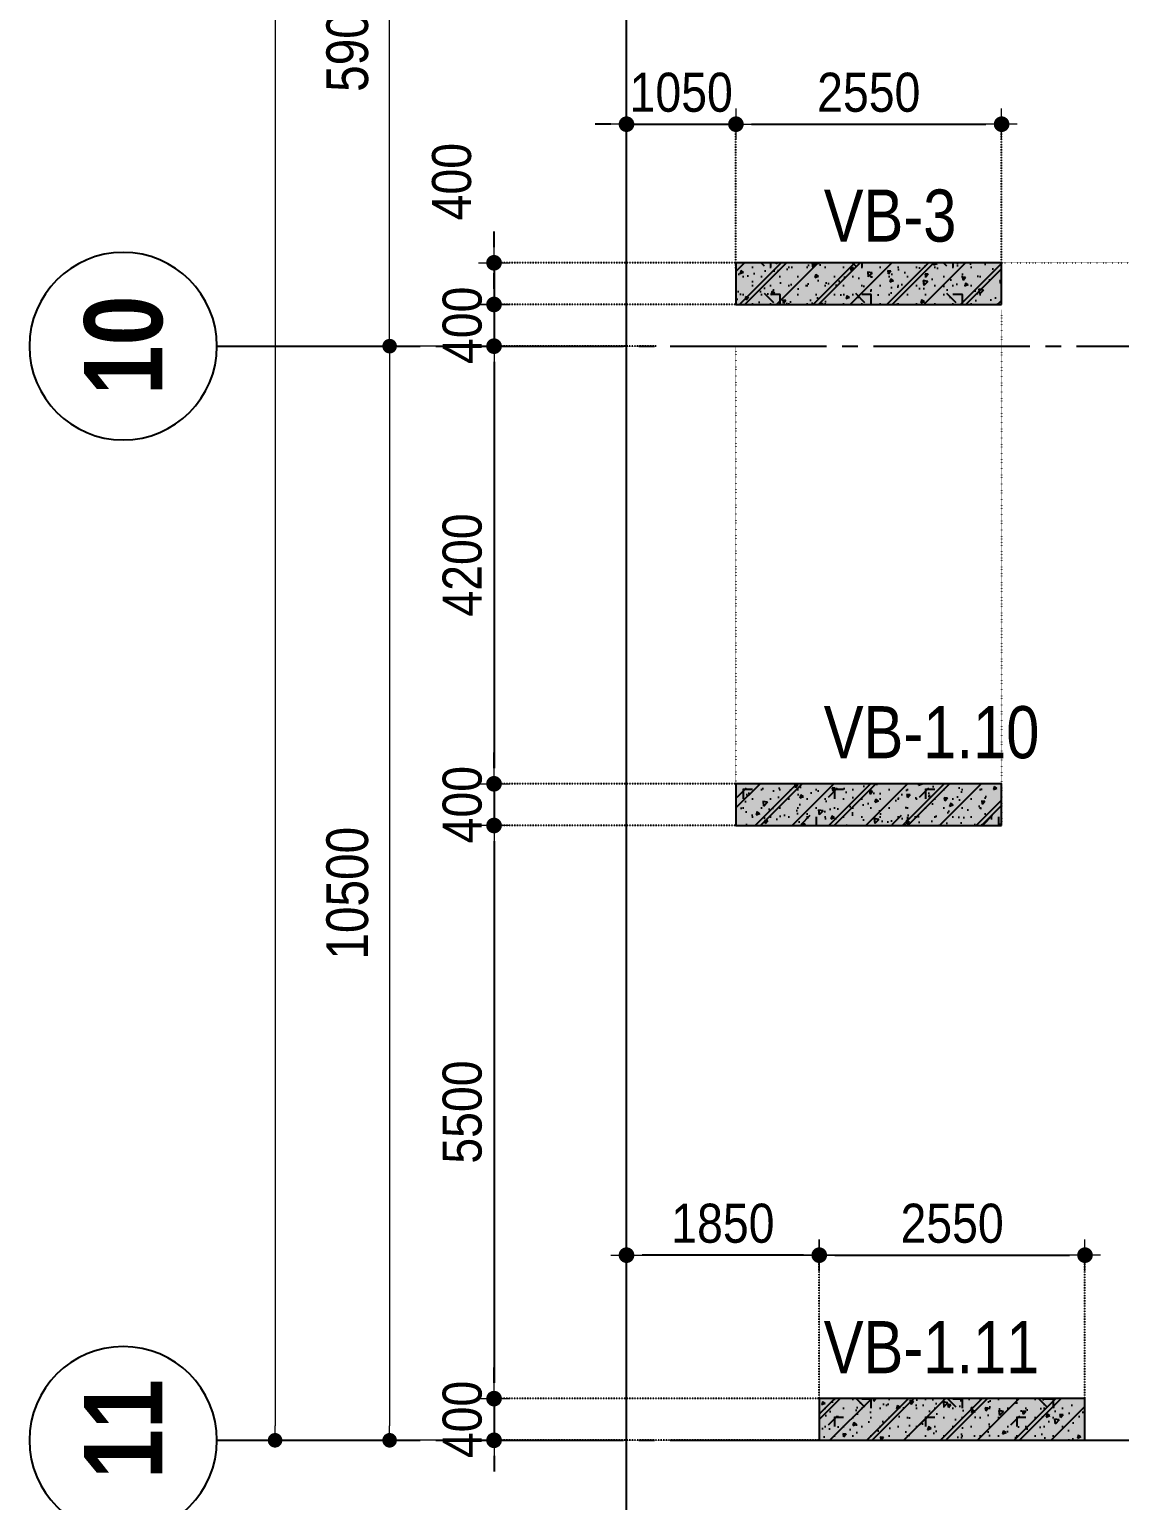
# Model space of a CAD drawing. Header units: millimetres. Extents: x -3973692 to -2843767, y 592734 to 838475.
# Drawn here: x -3277375 to -3266913, y 683253 to 697371 of the extents above; entities that cross this region are included whole.
import ezdxf
from ezdxf.enums import TextEntityAlignment as Align

# ---------------------------------------------------------------- set-up
doc = ezdxf.new("R2010")
doc.units = ezdxf.units.MM
doc.header["$MEASUREMENT"] = 0
doc.header["$PDMODE"] = 3
doc.header["$PDSIZE"] = -20
for name, pattern in [('CHG_XX_Luoi truc-Block B$0$MB_Luoi truc-150-TWB$0$Center101', [13, 10, -1, 1, -1]), ('DIVIDE2', [15.87499999999999, 6.349999999999998, -3.174999999999998, 0, -3.174999999999998, 0, -3.174999999999998]), ('DOT2', [0.125, 0, -0.125]), ('HIDDEN5', [2.8375, 1.25, -1.5875])]:
    doc.linetypes.add(name, pattern=pattern)
doc.layers.get('0').update_dxf_attribs({"lineweight": 9})
doc.layers.get('Defpoints').update_dxf_attribs({"color": 10, "lineweight": 0})
for name, color, linetype, lineweight in [("'S_General_Dim_1", 1, 'Continuous', 18), ("'S_General_Divide_3 Intermediate", 3, 'DIVIDE2', 40), ('CHG_XX_Cot_Block B-T2-3$0$DBAO', 3, 'Continuous', 13), ('CHG_XX_Luoi truc-Block B$0$Dim 200', 1, 'Continuous', 5), ('TEXT', 7, 'Continuous', 15)]:
    doc.layers.add(name, color=color, linetype=linetype, lineweight=lineweight)
for name, color, linetype in [('CHG_XX_Cot_Block B-T2-3$0$mb_cot tang 4-8 twb$0$Concrete Hatch', 218, 'Continuous'), ('CHG_XX_Cot_Block B-T2-3$0$mb_cot tang 4-8 twb$0$Concrete Line', 6, 'Continuous'), ('CHG_XX_Cot_Block B-T2-3$0$mb_cot tang 4-8 twb$0$Concrete Solid', 216, 'Continuous'), ('CHG_XX_Luoi truc-Block B$0$MB_Luoi truc-150-TWB$0$Grid', 34, 'Continuous'), ('CHG_XX_Luoi truc-Block B$0$MB_Luoi truc-150-TWB$0$Grid Line', 251, 'CHG_XX_Luoi truc-Block B$0$MB_Luoi truc-150-TWB$0$Center101'), ('dim', 1, 'Continuous')]:
    doc.layers.add(name, color=color, linetype=linetype)
doc.styles.add('arial', font='arial.ttf', dxfattribs={"width": 0.85})
doc.styles.add('CHG_XX_Luoi truc-Block B$0$MB_Luoi truc-150-TWB$0$Grid A-F$0$VNI-HelveCB', font='')
doc.styles.add('CHG_XX_Luoi truc-Block B$0$Star-HelCon', font='')
doc.styles.add('TTP-HelCon', font='')
doc.styles.get('CHG_XX_Luoi truc-Block B$0$MB_Luoi truc-150-TWB$0$Grid A-F$0$VNI-HelveCB').set_extended_font_data('VNI-Helve-Condense', bold=True)
doc.styles.get('CHG_XX_Luoi truc-Block B$0$Star-HelCon').set_extended_font_data('VNI-Helve-Condense')
doc.styles.get('TTP-HelCon').set_extended_font_data('VNI-Helve-Condense')
doc.dimstyles.new('150', dxfattribs={"dimscale": 150, "dimtxt": 2.5, "dimasz": 1, "dimexe": 0, "dimexo": 0, "dimgap": 0.75, "dimtad": 1, "dimdec": 0, "dimzin": 9, "dimdsep": 46, "dimtxsty": 'arial', "dimblk1": 'DIMDOT', "dimblk2": 'DIMDOT', "dimsah": 1, "dimcen": 2, "dimdle": 3, "dimclre": 8, "dimclrt": 2, "dimadec": 0, "dimazin": 0, "dimtfac": 1, "dimtdec": 0, "dimtix": 1, "dimtmove": 2, "dimatfit": 3, "dimldrblk": 'DIMPIJL', "dimfxl": 1, "dimtvp": 1.8, "dimtolj": 1, "dimtzin": 0, "dimarcsym": 0})
doc.dimstyles.new('CHG_XX_Luoi truc-Block B$0$Dim 200', dxfattribs={"dimscale": 200, "dimtxt": 2, "dimasz": 0.7, "dimexe": 1, "dimexo": 1, "dimgap": 1, "dimtad": 1, "dimdec": 0, "dimzin": 12, "dimdsep": 46, "dimtxsty": 'CHG_XX_Luoi truc-Block B$0$Star-HelCon', "dimblk": 'CHG_XX_Luoi truc-Block B$0$_Dot', "dimcen": 1, "dimclrd": 256, "dimclre": 256, "dimclrt": 3, "dimadec": 0, "dimazin": 0, "dimtfac": 1, "dimtdec": 0, "dimtix": 1, "dimtmove": 2, "dimatfit": 3, "dimldrblk": 'CHG_XX_Luoi truc-Block B$0$HTT Arrow 30', "dimfxl": 1, "dimtolj": 1, "dimtzin": 0, "dimarcsym": 0})

# ---------------------------------------------------------------- blocks, each defined once
blk = doc.blocks.new('*U3043')
at = {"layer": 'CHG_XX_Luoi truc-Block B$0$MB_Luoi truc-150-TWB$0$Grid', "lineweight": -2}
blk.add_line((0, -3), (0, 0), dxfattribs=at)
blk.add_circle((0, -9), 6, dxfattribs=at)
at = {"layer": 'CHG_XX_Luoi truc-Block B$0$MB_Luoi truc-150-TWB$0$Grid Line'}
blk.add_line((0, 0), (0, 189), dxfattribs=at)
at = {"layer": 'CHG_XX_Luoi truc-Block B$0$MB_Luoi truc-150-TWB$0$Grid', "lineweight": -2, "style": 'CHG_XX_Luoi truc-Block B$0$MB_Luoi truc-150-TWB$0$Grid A-F$0$VNI-HelveCB'}
for tag, p in [('GRIDSUB', (0, 198)), ('GRID', (0, -9))]:
    blk.add_attdef(tag, text='', height=5, dxfattribs=at).set_placement(p, align=Align.MIDDLE)
blk = doc.blocks.new('CHG_XX_Luoi truc-Block B$0$_Dot')
at = {"color": 0, "linetype": 'ByBlock', "lineweight": -2}
blk.add_line((-0.5, 0), (-1, 0), dxfattribs=at)
at = {"color": 0, "linetype": 'ByBlock', "const_width": 0.5}
blk.add_lwpolyline([(-0.25, 0, 1), (0.25, 0, 1)], format="xyb", close=True, dxfattribs=at)
blk = doc.blocks.new('*D3044')
at = {"layer": 'CHG_XX_Luoi truc-Block B$0$Dim 200', "lineweight": -2, "transparency": 16777216}
for p, q in [((8025167.151533232, 1057948.635013878), (8023615.11232847, 1057948.635013878)), ((8023815.11232847, 1057808.635013878), (8023815.11232847, 1047588.634998515)), ((8025888.360705459, 1047448.634998515), (8023615.11232847, 1047448.634998515))]:
    blk.add_line(p, q, dxfattribs=at)
at = {"layer": 'Defpoints', "color": 0, "transparency": 16777216}
for p in [(8025367.151533232, 1057948.635013878), (8023815.11232847, 1047448.634998515), (8026088.360705459, 1047448.634998515)]:
    blk.add_point(p, dxfattribs=at)
at = {"layer": 'CHG_XX_Luoi truc-Block B$0$Dim 200', "lineweight": -2, "transparency": 16777216, "xscale": 140, "yscale": 140, "zscale": 140}
for p, rotation in [((8023815.11232847, 1057948.635013878), 90), ((8023815.11232847, 1047448.634998515), 270)]:
    blk.add_blockref('CHG_XX_Luoi truc-Block B$0$_Dot', p, dxfattribs=dict(at, rotation=rotation))
at = {"layer": 'CHG_XX_Luoi truc-Block B$0$Dim 200', "color": 3, "transparency": 16777216, "insert": (8023410.845661803, 1052698.635006198), "char_height": 400, "attachment_point": 5, "rotation": 90, "style": 'CHG_XX_Luoi truc-Block B$0$Star-HelCon'}
blk.add_mtext('\\A1;10500', dxfattribs=at)
blk = doc.blocks.new('CHG_XX_Luoi truc-Block B$0$HTT Arrow 30')
blk.add_hatch(color=256).paths.add_polyline_path([(-2.5, 0.3750000000000002), (-2.5, -0.3749999999999998), (0, 0)])
at = {"color": 0, "linetype": 'ByBlock', "lineweight": -2}
for p, q in [((0, 0), (-2.5, 0.3750000000000002)), ((-2.5, -0.3749999999999998), (-2.5, 0.3750000000000002)), ((0, 0), (-2.5, -0.3749999999999998))]:
    blk.add_line(p, q, dxfattribs=at)
blk = doc.blocks.new('*D3045')
at = {"layer": 'CHG_XX_Luoi truc-Block B$0$Dim 200', "lineweight": -2, "transparency": 16777216}
for p, q in [((8024551.736513704, 1125848.634998515), (8022515.368761293, 1125848.634998515)), ((8022715.368761293, 1125708.634998515), (8022715.368761293, 1047588.634998515)), ((8023790.975346348, 1047448.634998515), (8022515.368761293, 1047448.634998515))]:
    blk.add_line(p, q, dxfattribs=at)
at = {"layer": 'Defpoints', "color": 0, "transparency": 16777216}
for p in [(8024751.736513704, 1125848.634998515), (8022715.368761293, 1047448.634998515), (8023990.975346348, 1047448.634998515)]:
    blk.add_point(p, dxfattribs=at)
at = {"layer": 'CHG_XX_Luoi truc-Block B$0$Dim 200', "lineweight": -2, "transparency": 16777216, "xscale": 140, "yscale": 140, "zscale": 140}
for p, rotation in [((8022715.368761293, 1125848.634998515), 90), ((8022715.368761293, 1047448.634998515), 270)]:
    blk.add_blockref('CHG_XX_Luoi truc-Block B$0$_Dot', p, dxfattribs=dict(at, rotation=rotation))
at = {"layer": 'CHG_XX_Luoi truc-Block B$0$Dim 200', "color": 3, "transparency": 16777216, "insert": (8022311.102094626, 1086648.634998517), "char_height": 400, "attachment_point": 5, "rotation": 90, "style": 'CHG_XX_Luoi truc-Block B$0$Star-HelCon'}
blk.add_mtext('\\A1;78400', dxfattribs=at)
blk = doc.blocks.new('*D3046')
at = {"layer": 'CHG_XX_Luoi truc-Block B$0$Dim 200', "lineweight": -2, "transparency": 16777216}
for p, q in [((8025264.087942476, 1063848.634998515), (8023615.11232847, 1063848.634998515)), ((8023815.11232847, 1058088.635013878), (8023815.11232847, 1063708.634998515)), ((8025167.151533232, 1057948.635013878), (8023615.11232847, 1057948.635013878))]:
    blk.add_line(p, q, dxfattribs=at)
at = {"layer": 'Defpoints', "color": 0, "transparency": 16777216}
for p in [(8023815.11232847, 1063848.634998515), (8025464.087942476, 1063848.634998515), (8025367.151533232, 1057948.635013878)]:
    blk.add_point(p, dxfattribs=at)
at = {"layer": 'CHG_XX_Luoi truc-Block B$0$Dim 200', "lineweight": -2, "transparency": 16777216, "xscale": 140, "yscale": 140, "zscale": 140}
for p, rotation in [((8023815.11232847, 1063848.634998515), 90), ((8023815.11232847, 1057948.635013878), 270)]:
    blk.add_blockref('CHG_XX_Luoi truc-Block B$0$_Dot', p, dxfattribs=dict(at, rotation=rotation))
at = {"layer": 'CHG_XX_Luoi truc-Block B$0$Dim 200', "color": 3, "transparency": 16777216, "insert": (8023410.845661803, 1060898.635006198), "char_height": 400, "attachment_point": 5, "rotation": 90, "style": 'CHG_XX_Luoi truc-Block B$0$Star-HelCon'}
blk.add_mtext('\\A1;5900', dxfattribs=at)
blk = doc.blocks.new('*U3023')
at = {"layer": 'CHG_XX_Cot_Block B-T2-3$0$mb_cot tang 4-8 twb$0$Concrete Hatch'}
h = blk.add_hatch(dxfattribs=at)
h.set_pattern_fill('CONCRETE', color=256, scale=50, style=0, pattern_type=2)
h.set_pattern_definition([(45, (1000, -249.9999999999998), (-176.7766952966369, 176.7766952966369), []), (45, (1000, -199.9999999999998), (-353.5533905932737, 353.5533905932738), []), (49.99999999999999, (1000, -249.9999999999998), (358.6300913003767, -31.37606749129755), [37.5, -412.5]), (355, (1000, -249.9999999999998), (-69.3756668065, 376.0960668500059), [30, -330]), (100.4514, (1029.88584, -252.6146699999998), (289.2546908570108, 344.7197710304768), [31.870095, -350.571056]), (46.18420000000002, (1000, -149.9999999999998), (533.6205243128222, -82.75950716450905), [56.24999999999997, -618.7499999999995]), (96.6356, (1044.4683725, -156.8966534999998), (467.3313527743517, 487.0589354502209), [47.805144, -525.8565]), (351.1842, (1000, -149.9999999999998), (467.3309725668136, 487.0593004626623), [45, -495]), (21, (1050, -174.9999999999998), (298.4535260592309, -201.3094453326694), [37.5, -412.5]), (326.0000000000001, (1050, -174.9999999999998), (121.6576659607909, 362.5750225234265), [30, -330]), (71.4514, (1074.8711165, -191.7758029999998), (420.111314290745, 161.2652483549762), [31.870095, -350.571056]), (37.50000000000001, (1000, -249.9999999999998), (6.079927658645334, 166.4469269156558), [0, -326, 0, -335, 0, -331.25]), (7.499999999999999, (1000, -249.9999999999998), (131.5347687210743, 197.2058559411801), [0, -191, 0, -318.5, 0, -126.25]), (327.5, (888.5, -249.9999999999998), (266.9112180862045, -11.2774358671899), [0, -125, 0, -390, 0, -517.5]), (317.5, (838.5, -249.9999999999998), (291.5930846711931, 50.05249116615882), [0, -162.5, 0, -259, 0, -367.5]), (0, (1175, -74.99999999999983), (0, 875), [87.5, -787.5]), (0, (1437.5, 100.0000000000002), (0, 875), [87.5, -787.5]), (0, (1262.5, 450.0000000000002), (0, 875), [87.5, -350, 87.5, -350]), (90, (1175, -74.99999999999983), (-875, 5.35782974626967e-14), [87.5, -787.5]), (90, (1262.5, 450.0000000000002), (-875, 5.35782974626967e-14), [87.5, -787.5]), (90, (1525, 100.0000000000002), (-875, 5.35782974626967e-14), [87.5, -787.5]), (90, (1700, 362.5000000000002), (-875, 5.35782974626967e-14), [87.5, -787.5]), (135, (1262.5, -74.99999999999983), (-875.016357447105, 8.881784197001252e-14), [123.76, -1113.7]), (135, (1350, 450.0000000000002), (-875.016357447105, 8.881784197001252e-14), [123.76, -1113.7]), (45, (1437.5, 100.0000000000002), (8.881784197001252e-14, 875.016357447105), [123.76, -247.485, 123.76, -742.455]), (0, (825, -249.9999999999998), (87.5, 87.5), [-175, 0])])
h.paths.add_polyline_path([(-750, 100), (-750, -299.9999999999998), (1800, -299.9999999999999), (1800, 100)])
at = {"layer": 'CHG_XX_Cot_Block B-T2-3$0$mb_cot tang 4-8 twb$0$Concrete Solid'}
blk.add_hatch(color=256, dxfattribs=at).paths.add_polyline_path([(-750, 100), (-750, -299.9999999999998), (1800, -299.9999999999999), (1800, 100)])
at = {"layer": 'CHG_XX_Cot_Block B-T2-3$0$mb_cot tang 4-8 twb$0$Concrete Line'}
blk.add_lwpolyline([(-750, 100), (-750, -299.9999999999998), (1800, -299.9999999999999), (1800, 100)], close=True, dxfattribs=at)
blk = doc.blocks.new('*U3028')
at = {"layer": 'CHG_XX_Cot_Block B-T2-3$0$mb_cot tang 4-8 twb$0$Concrete Hatch'}
h = blk.add_hatch(dxfattribs=at)
h.set_pattern_fill('CONCRETE', color=256, scale=50, style=0, pattern_type=2)
h.set_pattern_definition([(45, (1000, -49.99999999999986), (-176.7766952966369, 176.7766952966369), []), (45, (1000, 1.4210854715202e-13), (-353.5533905932737, 353.5533905932738), []), (49.99999999999999, (1000, -49.99999999999986), (358.6300913003767, -31.37606749129755), [37.5, -412.5]), (355, (1000, -49.99999999999986), (-69.3756668065, 376.0960668500059), [30, -330]), (100.4514, (1029.88584, -52.61466999999985), (289.2546908570108, 344.7197710304768), [31.870095, -350.571056]), (46.18420000000002, (1000, 50.00000000000014), (533.6205243128222, -82.75950716450905), [56.24999999999997, -618.7499999999995]), (96.6356, (1044.4683725, 43.10334650000013), (467.3313527743517, 487.0589354502209), [47.805144, -525.8565]), (351.1842, (1000, 50.00000000000014), (467.3309725668136, 487.0593004626623), [45, -495]), (21, (1050, 25.00000000000014), (298.4535260592309, -201.3094453326694), [37.5, -412.5]), (326.0000000000001, (1050, 25.00000000000014), (121.6576659607909, 362.5750225234265), [30, -330]), (71.4514, (1074.8711165, 8.224197000000146), (420.111314290745, 161.2652483549762), [31.870095, -350.571056]), (37.50000000000001, (1000, -49.99999999999986), (6.079927658645334, 166.4469269156558), [0, -326, 0, -335, 0, -331.25]), (7.499999999999999, (1000, -49.99999999999986), (131.5347687210743, 197.2058559411801), [0, -191, 0, -318.5, 0, -126.25]), (327.5, (888.5, -49.99999999999986), (266.9112180862045, -11.2774358671899), [0, -125, 0, -390, 0, -517.5]), (317.5, (838.5, -49.99999999999986), (291.5930846711931, 50.05249116615882), [0, -162.5, 0, -259, 0, -367.5]), (0, (1175, 125.0000000000001), (0, 875), [87.5, -787.5]), (0, (1437.5, 300.0000000000001), (0, 875), [87.5, -787.5]), (0, (1262.5, 650.0000000000001), (0, 875), [87.5, -350, 87.5, -350]), (90, (1175, 125.0000000000001), (-875, 5.35782974626967e-14), [87.5, -787.5]), (90, (1262.5, 650.0000000000001), (-875, 5.35782974626967e-14), [87.5, -787.5]), (90, (1525, 300.0000000000001), (-875, 5.35782974626967e-14), [87.5, -787.5]), (90, (1700, 562.5000000000001), (-875, 5.35782974626967e-14), [87.5, -787.5]), (135, (1262.5, 125.0000000000001), (-875.016357447105, 8.881784197001252e-14), [123.76, -1113.7]), (135, (1350, 650.0000000000001), (-875.016357447105, 8.881784197001252e-14), [123.76, -1113.7]), (45, (1437.5, 300.0000000000001), (8.881784197001252e-14, 875.016357447105), [123.76, -247.485, 123.76, -742.455]), (0, (825, -49.99999999999986), (87.5, 87.5), [-175, 0])])
h.paths.add_polyline_path([(-750, 200), (-750, -199.9999999999999), (1800, -200), (1800, 200)])
at = {"layer": 'CHG_XX_Cot_Block B-T2-3$0$mb_cot tang 4-8 twb$0$Concrete Solid'}
blk.add_hatch(color=256, dxfattribs=at).paths.add_polyline_path([(-750, 200), (-750, -199.9999999999999), (1800, -200), (1800, 200)])
at = {"layer": 'CHG_XX_Cot_Block B-T2-3$0$mb_cot tang 4-8 twb$0$Concrete Line'}
blk.add_lwpolyline([(-750, 200), (-750, -199.9999999999999), (1800, -200), (1800, 200)], close=True, dxfattribs=at)
blk = doc.blocks.new('*U3027')
at = {"layer": 'CHG_XX_Cot_Block B-T2-3$0$mb_cot tang 4-8 twb$0$Concrete Hatch'}
h = blk.add_hatch(dxfattribs=at)
h.set_pattern_fill('CONCRETE', color=256, scale=50, style=0, pattern_type=2)
h.set_pattern_definition([(45, (1000, -149.9999999999999), (-176.7766952966369, 176.7766952966369), []), (45, (1000, -99.99999999999986), (-353.5533905932737, 353.5533905932738), []), (49.99999999999999, (1000, -149.9999999999999), (358.6300913003767, -31.37606749129755), [37.5, -412.5]), (355, (1000, -149.9999999999999), (-69.3756668065, 376.0960668500059), [30, -330]), (100.4514, (1029.88584, -152.6146699999998), (289.2546908570108, 344.7197710304768), [31.870095, -350.571056]), (46.18420000000002, (1000, -49.99999999999986), (533.6205243128222, -82.75950716450905), [56.24999999999997, -618.7499999999995]), (96.6356, (1044.4683725, -56.89665349999987), (467.3313527743517, 487.0589354502209), [47.805144, -525.8565]), (351.1842, (1000, -49.99999999999986), (467.3309725668136, 487.0593004626623), [45, -495]), (21, (1050, -74.99999999999986), (298.4535260592309, -201.3094453326694), [37.5, -412.5]), (326.0000000000001, (1050, -74.99999999999986), (121.6576659607909, 362.5750225234265), [30, -330]), (71.4514, (1074.8711165, -91.77580299999985), (420.111314290745, 161.2652483549762), [31.870095, -350.571056]), (37.50000000000001, (1000, -149.9999999999999), (6.079927658645334, 166.4469269156558), [0, -326, 0, -335, 0, -331.25]), (7.499999999999999, (1000, -149.9999999999999), (131.5347687210743, 197.2058559411801), [0, -191, 0, -318.5, 0, -126.25]), (327.5, (888.5, -149.9999999999999), (266.9112180862045, -11.2774358671899), [0, -125, 0, -390, 0, -517.5]), (317.5, (838.5, -149.9999999999999), (291.5930846711931, 50.05249116615882), [0, -162.5, 0, -259, 0, -367.5]), (0, (1175, 25.00000000000014), (0, 875), [87.5, -787.5]), (0, (1437.5, 200.0000000000001), (0, 875), [87.5, -787.5]), (0, (1262.5, 550.0000000000001), (0, 875), [87.5, -350, 87.5, -350]), (90, (1175, 25.00000000000014), (-875, 5.35782974626967e-14), [87.5, -787.5]), (90, (1262.5, 550.0000000000001), (-875, 5.35782974626967e-14), [87.5, -787.5]), (90, (1525, 200.0000000000001), (-875, 5.35782974626967e-14), [87.5, -787.5]), (90, (1700, 462.5000000000001), (-875, 5.35782974626967e-14), [87.5, -787.5]), (135, (1262.5, 25.00000000000014), (-875.016357447105, 8.881784197001252e-14), [123.76, -1113.7]), (135, (1350, 550.0000000000001), (-875.016357447105, 8.881784197001252e-14), [123.76, -1113.7]), (45, (1437.5, 200.0000000000001), (8.881784197001252e-14, 875.016357447105), [123.76, -247.485, 123.76, -742.455]), (0, (825, -149.9999999999999), (87.5, 87.5), [-175, 0])])
h.paths.add_polyline_path([(-750, 150), (-750, -249.9999999999999), (1800, -250), (1800, 150)])
at = {"layer": 'CHG_XX_Cot_Block B-T2-3$0$mb_cot tang 4-8 twb$0$Concrete Solid'}
blk.add_hatch(color=256, dxfattribs=at).paths.add_polyline_path([(-750, 150), (-750, -249.9999999999999), (1800, -250), (1800, 150)])
at = {"layer": 'CHG_XX_Cot_Block B-T2-3$0$mb_cot tang 4-8 twb$0$Concrete Line'}
blk.add_lwpolyline([(-750, 150), (-750, -249.9999999999999), (1800, -250), (1800, 150)], close=True, dxfattribs=at)
blk = doc.blocks.new('b')
at = {"layer": 'TEXT', "color": 3, "style": 'TTP-HelCon'}
for s, p in [('VB-3', (-20806.91761466581, -66896.63589465618)), ('VB-1.10', (-20806.91761466581, -71854.68739465624)), ('VB-1.11', (-20806.91761466581, -77756.20789465611))]:
    blk.add_text(s, height=500, dxfattribs=at).set_placement(p)
blk = doc.blocks.new('DIMDOT')
for p, q in [((0, -1), (0, 1)), ((1, 0), (-1, 0))]:
    blk.add_line(p, q)
at = {"const_width": 0.5}
blk.add_lwpolyline([(-0.25, 0, 1), (0.25, 0, 1)], format="xyb", close=True, dxfattribs=at)
blk = doc.blocks.new('*D780')
at = {"layer": "'S_General_Dim_1", "color": 0, "lineweight": -2, "transparency": 16777216}
for p, q in [((-3272916.355607375, 695281.0114495867), (-3272916.355607375, 695431.0114495867)), ((-3272916.355607375, 695131.0114495867), (-3272916.355607375, 694731.0114495867)), ((-3272916.355607375, 694581.0114495867), (-3272916.355607375, 694431.0114495867))]:
    blk.add_line(p, q, dxfattribs=at)
at = {"layer": "'S_General_Dim_1", "color": 8, "linetype": 'HIDDEN5', "lineweight": -2, "transparency": 16777216}
for p, q in [((-3270595.198556936, 695131.0114495867), (-3272916.355607375, 695131.0114495867)), ((-3270595.198556936, 694731.0114495867), (-3272916.355607375, 694731.0114495867))]:
    blk.add_line(p, q, dxfattribs=at)
at = {"layer": 'Defpoints', "color": 0, "transparency": 16777216}
for p in [(-3270595.198556936, 695131.0114495867), (-3272916.355607375, 694731.0114495867), (-3270595.198556936, 694731.0114495867)]:
    blk.add_point(p, dxfattribs=at)
at = {"layer": "'S_General_Dim_1", "color": 0, "lineweight": -2, "transparency": 16777216, "xscale": 150, "yscale": 150, "zscale": 150}
for p, rotation in [((-3272916.355607375, 695131.0114495867), 270), ((-3272916.355607375, 694731.0114495867), 90)]:
    blk.add_blockref('DIMDOT', p, dxfattribs=dict(at, rotation=rotation))
at = {"layer": "'S_General_Dim_1", "color": 2, "transparency": 16777216, "insert": (-3273321.642101214, 695909.7791115273), "char_height": 375, "attachment_point": 5, "rotation": 90, "style": 'arial'}
blk.add_mtext('\\A1;400', dxfattribs=at)
blk = doc.blocks.new('DIMPIJL')
at = {"linetype": 'ByBlock'}
blk.add_solid([(-2.5, 0.4166666666666686), (-2.5, -0.4166666666666686), (0, 0)], dxfattribs=at)
blk = doc.blocks.new('*D781')
at = {"layer": "'S_General_Dim_1", "color": 0, "lineweight": -2, "transparency": 16777216}
for p, q in [((-3272916.355607371, 694881.0114495867), (-3272916.355607371, 695031.0114495867)), ((-3272916.355607371, 694731.0114495867), (-3272916.355607371, 694331.0114495863)), ((-3272916.355607371, 694181.0114495863), (-3272916.355607371, 694031.0114495863))]:
    blk.add_line(p, q, dxfattribs=at)
at = {"layer": "'S_General_Dim_1", "color": 8, "linetype": 'HIDDEN5', "lineweight": -2, "transparency": 16777216}
for p, q in [((-3270595.198556936, 694731.0114495867), (-3272916.355607371, 694731.0114495867)), ((-3271361.609747602, 694331.0114495863), (-3272916.355607371, 694331.0114495863))]:
    blk.add_line(p, q, dxfattribs=at)
at = {"layer": 'Defpoints', "color": 0, "transparency": 16777216}
for p in [(-3270595.198556936, 694731.0114495867), (-3272916.355607371, 694331.0114495863), (-3271361.609747602, 694331.0114495863)]:
    blk.add_point(p, dxfattribs=at)
at = {"layer": "'S_General_Dim_1", "color": 0, "lineweight": -2, "transparency": 16777216, "xscale": 150, "yscale": 150, "zscale": 150}
for p, rotation in [((-3272916.355607371, 694731.0114495867), 270), ((-3272916.355607371, 694331.0114495863), 90)]:
    blk.add_blockref('DIMDOT', p, dxfattribs=dict(at, rotation=rotation))
at = {"layer": "'S_General_Dim_1", "color": 2, "transparency": 16777216, "insert": (-3273220.320477766, 694531.0114495873), "char_height": 375, "attachment_point": 5, "rotation": 90, "style": 'arial'}
blk.add_mtext('\\A1;400', dxfattribs=at)
blk = doc.blocks.new('*D782')
at = {"layer": "'S_General_Dim_1", "color": 8, "linetype": 'HIDDEN5', "lineweight": -2, "transparency": 16777216}
for p, q in [((-3271361.609747602, 694331.0114495863), (-3272916.355607371, 694331.0114495863)), ((-3270595.198556936, 690131.0114495865), (-3272916.355607371, 690131.0114495865))]:
    blk.add_line(p, q, dxfattribs=at)
at = {"layer": "'S_General_Dim_1", "color": 0, "lineweight": -2, "transparency": 16777216}
blk.add_line((-3272916.355607371, 694181.0114495863), (-3272916.355607371, 690281.0114495865), dxfattribs=at)
at = {"layer": 'Defpoints', "color": 0, "transparency": 16777216}
for p in [(-3271361.609747602, 694331.0114495863), (-3272916.355607371, 690131.0114495865), (-3270595.198556936, 690131.0114495865)]:
    blk.add_point(p, dxfattribs=at)
at = {"layer": "'S_General_Dim_1", "color": 0, "lineweight": -2, "transparency": 16777216, "xscale": 150, "yscale": 150, "zscale": 150}
for p, rotation in [((-3272916.355607371, 694331.0114495863), 90), ((-3272916.355607371, 690131.0114495865), 270)]:
    blk.add_blockref('DIMDOT', p, dxfattribs=dict(at, rotation=rotation))
at = {"layer": "'S_General_Dim_1", "color": 2, "transparency": 16777216, "insert": (-3273220.320477766, 692231.0114495872), "char_height": 375, "attachment_point": 5, "rotation": 90, "style": 'arial'}
blk.add_mtext('\\A1;4200', dxfattribs=at)
blk = doc.blocks.new('*D783')
at = {"layer": "'S_General_Dim_1", "color": 0, "lineweight": -2, "transparency": 16777216}
for p, q in [((-3272916.355607373, 690281.0114495865), (-3272916.355607373, 690431.0114495865)), ((-3272916.355607373, 690131.0114495865), (-3272916.355607373, 689731.0114495865)), ((-3272916.355607373, 689581.0114495865), (-3272916.355607373, 689431.0114495865))]:
    blk.add_line(p, q, dxfattribs=at)
at = {"layer": "'S_General_Dim_1", "color": 8, "linetype": 'HIDDEN5', "lineweight": -2, "transparency": 16777216}
for p, q in [((-3270595.198556936, 690131.0114495865), (-3272916.355607373, 690131.0114495865)), ((-3270595.198556936, 689731.0114495865), (-3272916.355607373, 689731.0114495865))]:
    blk.add_line(p, q, dxfattribs=at)
at = {"layer": 'Defpoints', "color": 0, "transparency": 16777216}
for p in [(-3270595.198556936, 690131.0114495865), (-3272916.355607373, 689731.0114495865), (-3270595.198556936, 689731.0114495865)]:
    blk.add_point(p, dxfattribs=at)
at = {"layer": "'S_General_Dim_1", "color": 0, "lineweight": -2, "transparency": 16777216, "xscale": 150, "yscale": 150, "zscale": 150}
for p, rotation in [((-3272916.355607373, 690131.0114495865), 270), ((-3272916.355607373, 689731.0114495865), 90)]:
    blk.add_blockref('DIMDOT', p, dxfattribs=dict(at, rotation=rotation))
at = {"layer": "'S_General_Dim_1", "color": 2, "transparency": 16777216, "insert": (-3273220.320477767, 689931.0114495873), "char_height": 375, "attachment_point": 5, "rotation": 90, "style": 'arial'}
blk.add_mtext('\\A1;400', dxfattribs=at)
blk = doc.blocks.new('*D784')
at = {"layer": "'S_General_Dim_1", "color": 8, "linetype": 'HIDDEN5', "lineweight": -2, "transparency": 16777216}
for p, q in [((-3270595.198556936, 689731.0114495865), (-3272916.355607375, 689731.0114495865)), ((-3269795.198556936, 684231.0114495866), (-3272916.355607375, 684231.0114495866))]:
    blk.add_line(p, q, dxfattribs=at)
at = {"layer": "'S_General_Dim_1", "color": 0, "lineweight": -2, "transparency": 16777216}
blk.add_line((-3272916.355607375, 689581.0114495865), (-3272916.355607375, 684381.0114495866), dxfattribs=at)
at = {"layer": 'Defpoints', "color": 0, "transparency": 16777216}
for p in [(-3270595.198556936, 689731.0114495865), (-3272916.355607375, 684231.0114495866), (-3269795.198556936, 684231.0114495866)]:
    blk.add_point(p, dxfattribs=at)
at = {"layer": "'S_General_Dim_1", "color": 0, "lineweight": -2, "transparency": 16777216, "xscale": 150, "yscale": 150, "zscale": 150}
for p, rotation in [((-3272916.355607375, 689731.0114495865), 90), ((-3272916.355607375, 684231.0114495866), 270)]:
    blk.add_blockref('DIMDOT', p, dxfattribs=dict(at, rotation=rotation))
at = {"layer": "'S_General_Dim_1", "color": 2, "transparency": 16777216, "insert": (-3273220.320477769, 686981.0114495873), "char_height": 375, "attachment_point": 5, "rotation": 90, "style": 'arial'}
blk.add_mtext('\\A1;5500', dxfattribs=at)
blk = doc.blocks.new('*D785')
at = {"layer": "'S_General_Dim_1", "color": 0, "lineweight": -2, "transparency": 16777216}
for p, q in [((-3272916.355607376, 684381.0114495866), (-3272916.355607376, 684531.0114495866)), ((-3272916.355607376, 684231.0114495866), (-3272916.355607376, 683831.0114495866)), ((-3272916.355607376, 683681.0114495866), (-3272916.355607376, 683531.0114495866))]:
    blk.add_line(p, q, dxfattribs=at)
at = {"layer": "'S_General_Dim_1", "color": 8, "linetype": 'HIDDEN5', "lineweight": -2, "transparency": 16777216}
for p, q in [((-3269795.198556936, 684231.0114495866), (-3272916.355607376, 684231.0114495866)), ((-3269795.198556936, 683831.0114495866), (-3272916.355607376, 683831.0114495866))]:
    blk.add_line(p, q, dxfattribs=at)
at = {"layer": 'Defpoints', "color": 0, "transparency": 16777216}
for p in [(-3269795.198556936, 684231.0114495866), (-3272916.355607376, 683831.0114495866), (-3269795.198556936, 683831.0114495866)]:
    blk.add_point(p, dxfattribs=at)
at = {"layer": "'S_General_Dim_1", "color": 0, "lineweight": -2, "transparency": 16777216, "xscale": 150, "yscale": 150, "zscale": 150}
for p, rotation in [((-3272916.355607376, 684231.0114495866), 270), ((-3272916.355607376, 683831.0114495866), 90)]:
    blk.add_blockref('DIMDOT', p, dxfattribs=dict(at, rotation=rotation))
at = {"layer": "'S_General_Dim_1", "color": 2, "transparency": 16777216, "insert": (-3273220.320477771, 684031.0114495874), "char_height": 375, "attachment_point": 5, "rotation": 90, "style": 'arial'}
blk.add_mtext('\\A1;400', dxfattribs=at)
blk = doc.blocks.new('*D849')
at = {"layer": "'S_General_Dim_1", "color": 8, "linetype": 'HIDDEN5', "lineweight": -2, "transparency": 16777216}
for p, q in [((-3269795.198556934, 684231.0114495864), (-3269795.198556934, 685607.7214473697)), ((-3267245.198556934, 684231.0114495864), (-3267245.198556934, 685607.7214473697))]:
    blk.add_line(p, q, dxfattribs=at)
at = {"layer": "'S_General_Dim_1", "color": 0, "lineweight": -2, "transparency": 16777216}
blk.add_line((-3269645.198556934, 685607.7214473697), (-3267395.198556934, 685607.7214473697), dxfattribs=at)
at = {"layer": 'Defpoints', "color": 0, "transparency": 16777216}
for p in [(-3267245.198556934, 685607.7214473697), (-3269795.198556934, 684231.0114495864), (-3267245.198556934, 684231.0114495864)]:
    blk.add_point(p, dxfattribs=at)
at = {"layer": "'S_General_Dim_1", "color": 0, "lineweight": -2, "transparency": 16777216, "xscale": 150, "yscale": 150, "zscale": 150, "rotation": 180}
blk.add_blockref('DIMDOT', (-3269795.198556934, 685607.7214473697), dxfattribs=at)
at = {"layer": "'S_General_Dim_1", "color": 0, "lineweight": -2, "transparency": 16777216, "xscale": 150, "yscale": 150, "zscale": 150}
blk.add_blockref('DIMDOT', (-3267245.198556934, 685607.7214473697), dxfattribs=at)
at = {"layer": "'S_General_Dim_1", "color": 2, "transparency": 16777216, "insert": (-3268520.198556934, 685911.6863177653), "char_height": 375, "attachment_point": 5, "style": 'arial'}
blk.add_mtext('\\A1;2550', dxfattribs=at)
blk = doc.blocks.new('*D850')
at = {"layer": "'S_General_Dim_1", "color": 0, "lineweight": -2, "transparency": 16777216}
blk.add_line((-3269945.198556934, 685607.7214473697), (-3271495.198556934, 685607.7214473697), dxfattribs=at)
at = {"layer": "'S_General_Dim_1", "color": 8, "linetype": 'HIDDEN5', "lineweight": -2, "transparency": 16777216}
blk.add_line((-3269795.198556934, 684231.0114495864), (-3269795.198556934, 685607.7214473697), dxfattribs=at)
at = {"layer": 'Defpoints', "color": 0, "transparency": 16777216}
for p in [(-3271645.198556934, 685607.7214473697), (-3271645.198556934, 685607.7214473697), (-3269795.198556934, 684231.0114495864)]:
    blk.add_point(p, dxfattribs=at)
at = {"layer": "'S_General_Dim_1", "color": 0, "lineweight": -2, "transparency": 16777216, "xscale": 150, "yscale": 150, "zscale": 150, "rotation": 180}
blk.add_blockref('DIMDOT', (-3271645.198556934, 685607.7214473697), dxfattribs=at)
at = {"layer": "'S_General_Dim_1", "color": 0, "lineweight": -2, "transparency": 16777216, "xscale": 150, "yscale": 150, "zscale": 150}
blk.add_blockref('DIMDOT', (-3269795.198556934, 685607.7214473697), dxfattribs=at)
at = {"layer": "'S_General_Dim_1", "color": 2, "transparency": 16777216, "insert": (-3270720.198556934, 685911.6863177653), "char_height": 375, "attachment_point": 5, "style": 'arial'}
blk.add_mtext('\\A1;1850', dxfattribs=at)
blk = doc.blocks.new('*D851')
at = {"layer": "'S_General_Dim_1", "color": 0, "lineweight": -2, "transparency": 16777216}
for p, q in [((-3271795.198556934, 696461.2819390866), (-3271945.198556934, 696461.2819390866)), ((-3271645.198556934, 696461.2819390866), (-3270595.198556934, 696461.2819390866)), ((-3270445.198556934, 696461.2819390866), (-3270295.198556934, 696461.2819390866))]:
    blk.add_line(p, q, dxfattribs=at)
at = {"layer": "'S_General_Dim_1", "color": 8, "linetype": 'HIDDEN5', "lineweight": -2, "transparency": 16777216}
for p, q in [((-3271645.198556934, 695406.3731552799), (-3271645.198556934, 696461.2819390866)), ((-3270595.198556934, 695081.0114495865), (-3270595.198556934, 696461.2819390866))]:
    blk.add_line(p, q, dxfattribs=at)
at = {"layer": 'Defpoints', "color": 0, "transparency": 16777216}
for p in [(-3270595.198556934, 696461.2819390866), (-3271645.198556934, 695406.3731552799), (-3270595.198556934, 695081.0114495865)]:
    blk.add_point(p, dxfattribs=at)
at = {"layer": "'S_General_Dim_1", "color": 0, "lineweight": -2, "transparency": 16777216, "xscale": 150, "yscale": 150, "zscale": 150}
blk.add_blockref('DIMDOT', (-3271645.198556934, 696461.2819390866), dxfattribs=at)
at = {"layer": "'S_General_Dim_1", "color": 0, "lineweight": -2, "transparency": 16777216, "xscale": 150, "yscale": 150, "zscale": 150, "rotation": 180}
blk.add_blockref('DIMDOT', (-3270595.198556934, 696461.2819390866), dxfattribs=at)
at = {"layer": "'S_General_Dim_1", "color": 2, "transparency": 16777216, "insert": (-3271120.198556934, 696765.2468094822), "char_height": 375, "attachment_point": 5, "style": 'arial'}
blk.add_mtext('\\A1;1050', dxfattribs=at)
blk = doc.blocks.new('*D852')
at = {"layer": "'S_General_Dim_1", "color": 8, "linetype": 'HIDDEN5', "lineweight": -2, "transparency": 16777216}
for p, q in [((-3270595.198556934, 695081.0114495865), (-3270595.198556934, 696461.2819390866)), ((-3268045.198556934, 695081.0114495863), (-3268045.198556934, 696461.2819390866))]:
    blk.add_line(p, q, dxfattribs=at)
at = {"layer": "'S_General_Dim_1", "color": 0, "lineweight": -2, "transparency": 16777216}
blk.add_line((-3270445.198556934, 696461.2819390866), (-3268195.198556934, 696461.2819390866), dxfattribs=at)
at = {"layer": 'Defpoints', "color": 0, "transparency": 16777216}
for p in [(-3268045.198556934, 696461.2819390866), (-3270595.198556934, 695081.0114495865), (-3268045.198556934, 695081.0114495863)]:
    blk.add_point(p, dxfattribs=at)
at = {"layer": "'S_General_Dim_1", "color": 0, "lineweight": -2, "transparency": 16777216, "xscale": 150, "yscale": 150, "zscale": 150, "rotation": 180}
blk.add_blockref('DIMDOT', (-3270595.198556934, 696461.2819390866), dxfattribs=at)
at = {"layer": "'S_General_Dim_1", "color": 0, "lineweight": -2, "transparency": 16777216, "xscale": 150, "yscale": 150, "zscale": 150}
blk.add_blockref('DIMDOT', (-3268045.198556934, 696461.2819390866), dxfattribs=at)
at = {"layer": "'S_General_Dim_1", "color": 2, "transparency": 16777216, "insert": (-3269320.198556934, 696765.2468094822), "char_height": 375, "attachment_point": 5, "style": 'arial'}
blk.add_mtext('\\A1;2550', dxfattribs=at)
blk = doc.blocks.new('CHG_XX_Luoi truc-Block B', base_point=(8026088.360705459, 1047448.634998515))
at = {"layer": 'CHG_XX_Luoi truc-Block B$0$MB_Luoi truc-150-TWB$0$Grid Line'}
blk.add_line((8026088.360705459, 1046158.106275458), (8026088.360705459, 1128272.58077566), dxfattribs=at)
at = {"layer": 'CHG_XX_Luoi truc-Block B$0$MB_Luoi truc-150-TWB$0$Grid'}
ref = blk.add_blockref('*U3043', (8022608.235654154, 1057948.634998515), dxfattribs=dict(at, xscale=-150, yscale=150, zscale=150, rotation=270))
ref.add_attrib('GRID', '10', dxfattribs={"lineweight": -2, "height": 750, "rotation": 90, "style": 'CHG_XX_Luoi truc-Block B$0$MB_Luoi truc-150-TWB$0$Grid A-F$0$VNI-HelveCB'}).set_placement((8021258.235654154, 1057956.634998515), align=Align.MIDDLE)
ref = blk.add_blockref('*U3043', (8022608.235654154, 1047448.634998515), dxfattribs=dict(at, xscale=-150, yscale=150, zscale=150, rotation=270))
ref.add_attrib('GRID', '11', dxfattribs={"lineweight": -2, "height": 750, "rotation": 90, "style": 'CHG_XX_Luoi truc-Block B$0$MB_Luoi truc-150-TWB$0$Grid A-F$0$VNI-HelveCB'}).set_placement((8021258.235654154, 1047556.634998515), align=Align.MIDDLE)
at = {"layer": 'CHG_XX_Luoi truc-Block B$0$Dim 200'}
for base, p1, p2, picture, middle in [((8022715.368761293, 1047448.634998515), (8024751.736513704, 1125848.634998515), (8023990.975346348, 1047448.634998515), '*D3045', (8022311.102094626, 1086648.634998517)), ((8023815.11232847, 1063848.634998515), (8025367.151533232, 1057948.635013878), (8025464.087942476, 1063848.634998515), '*D3046', (8023410.845661803, 1060898.635006198)), ((8023815.11232847, 1047448.634998515), (8025367.151533232, 1057948.635013878), (8026088.360705459, 1047448.634998515), '*D3044', (8023410.845661803, 1052698.635006198))]:
    dim = blk.add_linear_dim(base=base, p1=p1, p2=p2, angle=90, dimstyle='CHG_XX_Luoi truc-Block B$0$Dim 200', dxfattribs=at)
    dim.commit()
    dim.dimension.update_dxf_attribs({"geometry": picture, "text_midpoint": middle})
blk = doc.blocks.new('CHG_XX_Cot_Block B-T2-3', base_point=(8026088.360705459, 1047448.634998515))
h = blk.add_hatch(color=256)
h.paths.add_polyline_path([(8036638.360705458, 1121798.635007361), (8036338.360705458, 1121798.635007361), (8036338.360705458, 1126898.635007361), (8036638.360705458, 1126898.635007361)])
h.paths.add_polyline_path([(8047738.360705577, 1120598.635007361), (8047738.360705577, 1120898.635007361), (8043038.360705577, 1120898.635007361), (8043038.360705577, 1120598.635007361)])
h.paths.add_polyline_path([(8029688.360705459, 1058348.634998516), (8029688.360705459, 1058748.634998516), (8027138.360705459, 1058748.634998516), (8027138.360705459, 1058348.634998516)])
h.paths.add_polyline_path([(8036538.360705459, 1058348.634998516), (8036538.360705459, 1058748.634998516), (8033988.360705459, 1058748.634998516), (8033988.360705459, 1058348.634998516)])
at = {"layer": 'CHG_XX_Cot_Block B-T2-3$0$DBAO'}
blk.add_blockref('CHG_XX_Luoi truc-Block B', (8026088.360705459, 1047448.634998515), dxfattribs=at)
at = {"layer": 'CHG_XX_Cot_Block B-T2-3$0$mb_cot tang 4-8 twb$0$Concrete Line', "rotation": 180}
for name, p in [('*U3023', (8028938.360705459, 1058448.634998516)), ('*U3028', (8028938.360705459, 1053548.634998515)), ('*U3027', (8029738.360705459, 1047598.634998516))]:
    blk.add_blockref(name, p, dxfattribs=at)

msp = doc.modelspace()

# ---------------------------------------------------------------- linework, layer by layer
at = {"layer": 'dim', "linetype": 'DOT2', "ltscale": 10}
for p, q in [((-3268045.198556934, 695131.0114495865), (-3263745.198556934, 695131.0114495865)), ((-3268045.198556934, 694681.0114495863), (-3268045.198556934, 689731.0114495863)), ((-3270595.198556934, 694331.0114495863), (-3270595.198556934, 689731.0114495865))]:
    msp.add_line(p, q, dxfattribs=at)

# ---------------------------------------------------------------- block references
at = {"layer": "'S_General_Divide_3 Intermediate"}
msp.add_blockref('CHG_XX_Cot_Block B-T2-3', (-3271645.198556934, 683831.0114495861), dxfattribs=at)
at = {"layer": 'dim'}
msp.add_blockref('b', (-3248945.198556815, 762231.011449586), dxfattribs=at)

# ---------------------------------------------------------------- dimensions: what is measured, and where the dimension line sits
at = {"layer": "'S_General_Dim_1"}
for base, p1, p2, picture, middle in [((-3270595.198556934, 696461.2819390866), (-3271645.198556934, 695406.3731552799), (-3270595.198556934, 695081.0114495865), '*D851', (-3271120.198556934, 696765.2468094822)), ((-3268045.198556934, 696461.2819390866), (-3270595.198556934, 695081.0114495865), (-3268045.198556934, 695081.0114495863), '*D852', (-3269320.198556934, 696765.2468094822)), ((-3271645.198556934, 685607.7214473697), (-3269795.198556934, 684231.0114495864), (-3271645.198556934, 685607.7214473697), '*D850', (-3270720.198556934, 685911.6863177653)), ((-3267245.198556934, 685607.7214473697), (-3269795.198556934, 684231.0114495864), (-3267245.198556934, 684231.0114495864), '*D849', (-3268520.198556934, 685911.6863177653))]:
    dim = msp.add_linear_dim(base=base, p1=p1, p2=p2, dimstyle='150', dxfattribs=at)
    dim.commit()
    dim.dimension.update_dxf_attribs({"geometry": picture, "text_midpoint": middle})
dim = msp.add_linear_dim(base=(-3272916.355607375, 694731.0114495867), p1=(-3270595.198556934, 695131.0114495865), p2=(-3270595.198556934, 694731.0114495865), angle=90, dimstyle='150', dxfattribs=at)
dim.commit()
dim.dimension.update_dxf_attribs({"geometry": '*D780', "text_midpoint": (-3273321.642101214, 695909.7791115273), "dimtype": 160})
for base, p1, p2, picture, middle in [((-3272916.355607371, 694331.0114495863), (-3270595.198556934, 694731.0114495865), (-3271361.6097476, 694331.011449586), '*D781', (-3273220.320477766, 694531.0114495873)), ((-3272916.355607371, 690131.0114495865), (-3271361.6097476, 694331.011449586), (-3270595.198556934, 690131.0114495863), '*D782', (-3273220.320477766, 692231.0114495872)), ((-3272916.355607373, 689731.0114495865), (-3270595.198556934, 690131.0114495863), (-3270595.198556934, 689731.0114495863), '*D783', (-3273220.320477767, 689931.0114495873)), ((-3272916.355607375, 684231.0114495866), (-3270595.198556934, 689731.0114495863), (-3269795.198556934, 684231.0114495864), '*D784', (-3273220.320477769, 686981.0114495873)), ((-3272916.355607376, 683831.0114495866), (-3269795.198556934, 684231.0114495864), (-3269795.198556934, 683831.0114495864), '*D785', (-3273220.320477771, 684031.0114495874))]:
    dim = msp.add_linear_dim(base=base, p1=p1, p2=p2, angle=90, dimstyle='150', dxfattribs=at)
    dim.commit()
    dim.dimension.update_dxf_attribs({"geometry": picture, "text_midpoint": middle})

doc.saveas('drawing.dxf')
